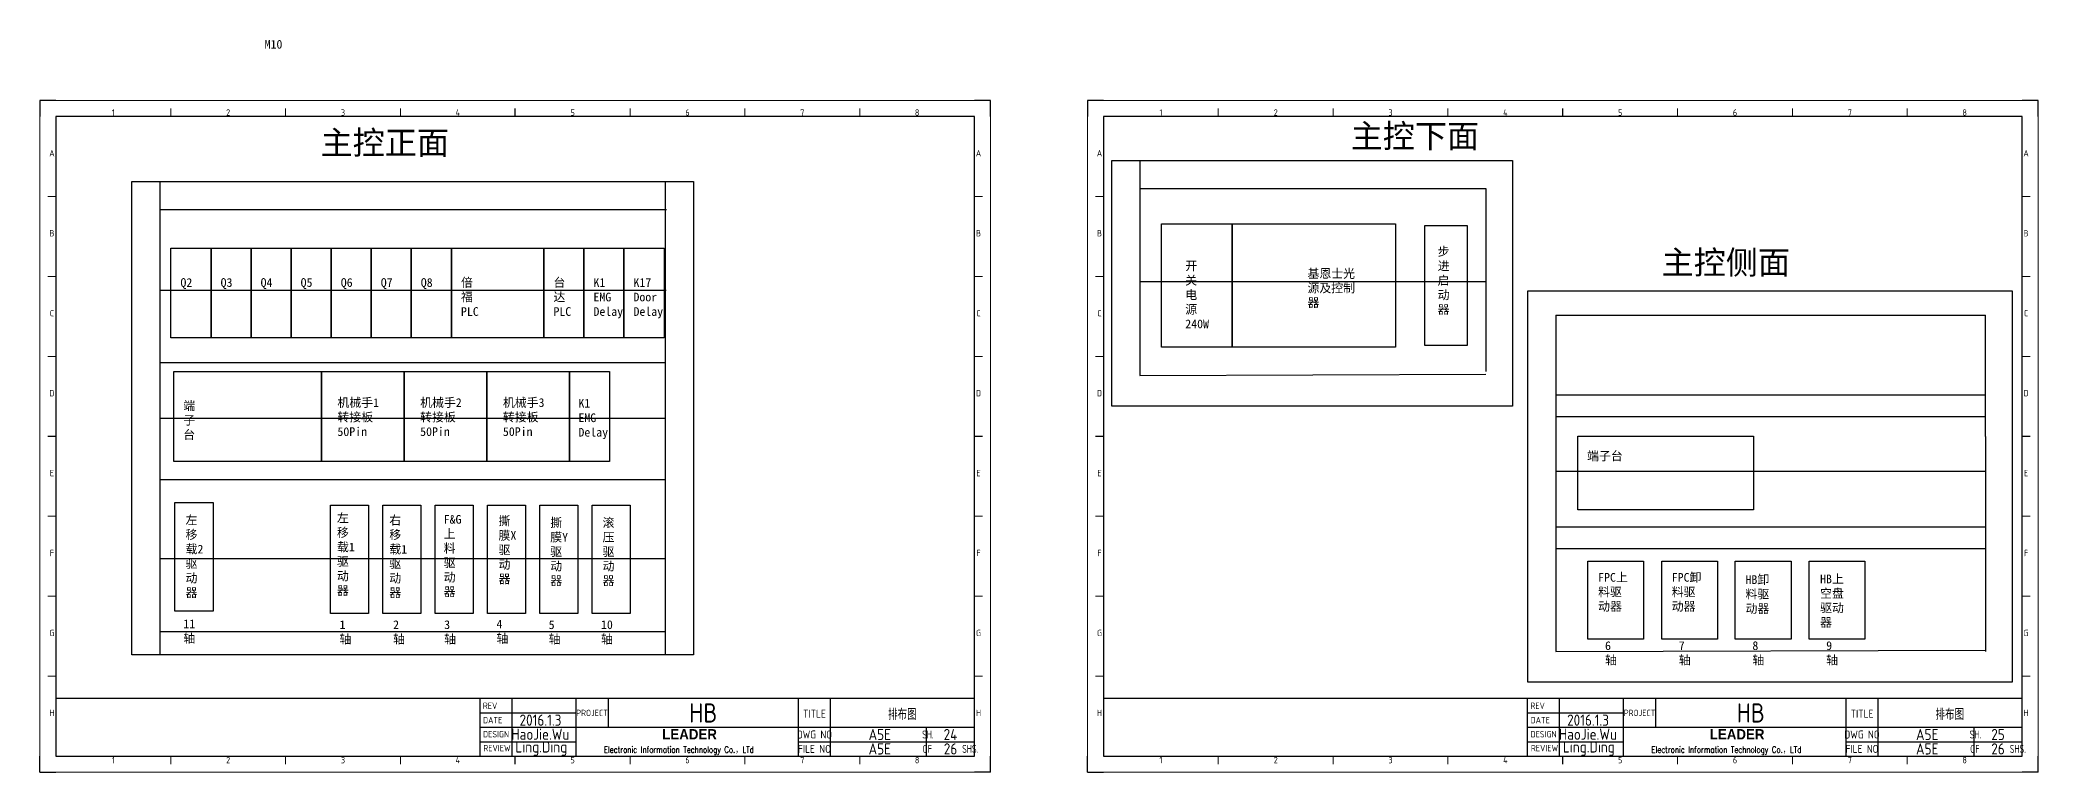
# Model space of a CAD drawing. Header units: millimetres. Extents: x -1699 to 15529, y -2130 to 61.
# Drawn here: x 13594 to 14842, y -2121 to -1663 of the extents above; entities that cross this region are included whole.
import ezdxf
from ezdxf.enums import TextEntityAlignment as Align

# ---------------------------------------------------------------- set-up
doc = ezdxf.new("R2010")
doc.units = ezdxf.units.MM
doc.header["$LTSCALE"] = 10
for name, color, linetype in [('AE_BOR', 1, 'Continuous'), ('SYMS', 7, 'Continuous'), ('图框_标题栏属性', 1, 'Continuous'), ('图框_标题栏文字', 6, 'Continuous')]:
    doc.layers.add(name, color=color, linetype=linetype)
doc.styles.add('ACGBTS', font='ISOCP.SHX')
doc.styles.add('CCFS', font='', dxfattribs={"height": 0.7})
doc.styles.get("Standard").update_dxf_attribs({"font": 'simplex.shx', "width": 0.8, "height": 1.625, "bigfont": 'spec_bar.shx'})
doc.styles.add('工程字', font='gbenor.shx', dxfattribs={"bigfont": 'gbcbig.shx'})
doc.styles.get('CCFS').set_extended_font_data('SimSun')

# ---------------------------------------------------------------- blocks, each defined once
blk = doc.blocks.new('Border')
for p, q in [((584, 410), (10, 410)), ((10, 410), (10, 10)), ((584, 10), (584, 410)), ((10, 10), (584, 10))]:
    blk.add_line(p, q)
at = {"layer": 'AE_BOR', "color": 1, "lineweight": 30}
for p, q in [((10, 420), (0, 420)), ((0, 420), (0, 410)), ((297, 410), (297, 415)), ((594, 420), (584, 420)), ((594, 410), (594, 420)), ((5, 210), (10, 210)), ((584, 210), (589, 210)), ((0, 0), (0, 10)), ((0, 0), (10, 0)), ((297, 5), (297, 10)), ((594, 0), (584, 0)), ((594, 0), (594, 10))]:
    blk.add_line(p, q, dxfattribs=at)
at = {"layer": 'AE_BOR', "color": 1, "lineweight": 15}
for p, q in [((0, 420), (594, 420)), ((0, 0), (0, 420)), ((81.75, 410), (81.75, 415)), ((153.5, 410), (153.5, 415)), ((225.25, 410), (225.25, 415)), ((368.75, 410), (368.75, 415)), ((440.5, 410), (440.5, 415)), ((512.25, 410), (512.25, 415)), ((594, 420), (594, 0)), ((10, 360), (5, 360)), ((589, 360), (584, 360)), ((10, 310), (5, 310)), ((589, 310), (584, 310)), ((10, 260), (5, 260)), ((589, 260), (584, 260)), ((10, 160), (5, 160)), ((589, 160), (584, 160)), ((10, 110), (5, 110)), ((589, 110), (584, 110)), ((10, 60), (5, 60)), ((589, 60), (584, 60)), ((594, 0), (0, 0)), ((81.75, 5), (81.75, 10)), ((153.5, 5), (153.5, 10)), ((225.25, 5), (225.25, 10)), ((368.75, 5), (368.75, 10)), ((440.5, 5), (440.5, 10)), ((512.25, 5), (512.25, 10))]:
    blk.add_line(p, q, dxfattribs=at)
at = {"layer": 'AE_BOR', "color": 1, "lineweight": 15, "style": 'ACGBTS'}
for s, p in [('1', (45.875, 412.5)), ('2', (117.625, 412.5)), ('3', (189.375, 412.5)), ('4', (261.125, 412.5)), ('5', (332.875, 412.5)), ('6', (404.625, 412.5)), ('7', (476.375, 412.5)), ('8', (548.125, 412.5)), ('A', (7.5, 387)), ('A', (586.5, 387)), ('B', (7.5, 337)), ('B', (586.5, 337)), ('C', (7.5, 287)), ('C', (586.5, 287)), ('D', (7.5, 237)), ('D', (586.5, 237)), ('E', (7.5, 187)), ('E', (586.5, 187)), ('F', (7.5, 137)), ('F', (586.5, 137)), ('G', (7.5, 87)), ('G', (586.5, 87)), ('H', (7.5, 37)), ('H', (586.5, 37)), ('1', (45.875, 7.5)), ('2', (117.625, 7.5)), ('3', (189.375, 7.5)), ('4', (261.125, 7.5)), ('5', (332.875, 7.5)), ('6', (404.625, 7.5)), ('7', (476.375, 7.5)), ('8', (548.125, 7.5))]:
    blk.add_text(s, height=4, dxfattribs=at).set_placement(p, align=Align.MIDDLE)
blk = doc.blocks.new('TITLE3')
for p, q in [((-309, 0), (-309, 36)), ((-309, 27), (-249, 27)), ((-289, 0), (-289, 36)), ((-249, 0), (-249, 36)), ((-249, 0), (-249, 36)), ((-249, 0), (-249, 36)), ((-229, 36), (-229, 27)), ((-229, 27), (-229, 18)), ((-110, 0), (-110, 36)), ((-90, 0), (-90, 36)), ((-309, 18), (-248, 18)), ((-249, 18), (0, 18)), ((-30, 0), (-30, 18)), ((-309, 9), (-249, 9)), ((-289, 4.2), (-289, 4.2)), ((-289, 4.2), (-289, 4.2)), ((-110, 9), (0, 9))]:
    blk.add_line(p, q)
blk.add_lwpolyline([(-309, 36), (-574, 36), (-574, 0), (-309, 0)], close=True)
blk.add_lwpolyline([(-309, 0), (0, 0), (0, 36), (-309, 36)])
at = {"insert": (-248, 16.9), "char_height": 5, "attachment_point": 1}
blk.add_mtext_dynamic_manual_height_columns('\\pi52.854;{\\fArial Black|b0|i0|c0|p34;\\H1.3x;LEADER\\Fsimplex,spec_bar|c134;\\H1.0769x; }\\P\\pi16.37;{\\H0.8x;Electronic Information Technology Co.\\fSimSun|b0|i0|c134|p2;，\\Fsimplex,spec_bar|c134;LTd}', width=138.015, gutter_width=8.12, heights=[69.9], dxfattribs=at)
at = {"layer": '图框_标题栏属性', "style": '工程字'}
for tag, height, p in [('版本', 7, (-271.2, 31.5)), ('日期', 7, (-271.2, 22.5)), ('项目', 12, (-169.5, 27)), ('名称', 7, (-45.2, 26.5)), ('制图', 7, (-271.3, 13.7)), ('文件', 7, (-59.3, 13.5)), ('页数', 7, (-16.3, 13.5)), ('审核', 7, (-270.7, 4.7)), ('图号', 7, (-59.3, 4.5)), ('总数', 7, (-16.3, 4.5))]:
    blk.add_attdef(tag, text='', height=height, dxfattribs=at).set_placement(p, align=Align.MIDDLE)
at = {"layer": '图框_标题栏文字', "style": '工程字'}
for s, height, p in [('REV', 4, (-302.7, 31.5)), ('PROJECT', 4, (-239, 27)), ('TITLE', 5, (-100, 26.5)), ('DATE', 4, (-301.1, 22.5)), ('DESIGN', 4, (-299, 13.7)), ('DWG NO', 5, (-100, 13.5)), ('REVIEW', 4, (-298.4, 5)), ('FILE NO', 5, (-100, 4.5))]:
    blk.add_text(s, height=height, dxfattribs=at).set_placement(p, align=Align.MIDDLE_CENTER)
at = {"layer": '图框_标题栏文字', "style": '工程字', "width": 0.8}
for s, p in [('SH.            ', (-15, 13.5)), ('OF        SHS.', (-15, 4.5))]:
    blk.add_text(s, height=5, dxfattribs=at).set_placement(p, align=Align.MIDDLE_CENTER)

msp = doc.modelspace()

# ---------------------------------------------------------------- linework, layer by layer
for p, q in [((14280.9, -1739), (14280.9, -1873.4)), ((13668.6, -1752), (13668.6, -2048.1)), ((13984.4, -1752), (13984.4, -2048.1)), ((14280.9, -1756.5), (14497.1, -1756.5)), ((14497.1, -1756.5), (14497.1, -1870.8)), ((13668.6, -1769.5), (13985.2, -1769.5)), ((13668.6, -1819.9), (13985, -1819.9)), ((14280.9, -1814.6), (14497.1, -1814.6)), ((14540.9, -1835.7), (14809.3, -1835.7)), ((14540.9, -1835.7), (14540.9, -1919.7)), ((14809.3, -1911.5), (14809.3, -1835.7)), ((13668.6, -1865.2), (13984.2, -1865.2)), ((14540.9, -1885.5), (14809.3, -1885.5)), ((14540.9, -1899.1), (14809.3, -1899.1)), ((14540.9, -1911.5), (14540.9, -2046)), ((14809.3, -1911.5), (14809.3, -2046)), ((14540.9, -1933.2), (14809.3, -1933.2)), ((13668.6, -1938.4), (13984.4, -1938.4)), ((14540.9, -1968), (14809.3, -1968)), ((14540.9, -1981.6), (14809.3, -1981.6))]:
    msp.add_line(p, q)
for points in [[(14263.4, -1739), (14513.8, -1739), (14513.8, -1892.6), (14263.4, -1892.6)], [(13651.1, -1752), (14001.9, -1752), (14001.9, -2048.1), (13651.1, -2048.1)], [(14294.4, -1778.6), (14338.7, -1778.6), (14338.7, -1855.6), (14294.4, -1855.6)], [(14338.7, -1778.6), (14440.6, -1778.6), (14440.6, -1855.6), (14338.7, -1855.6)], [(14459, -1779.6), (14485.5, -1779.6), (14485.5, -1854.7), (14459, -1854.7)], [(13675.4, -1793.8), (13700.5, -1793.8), (13700.5, -1849.9), (13675.4, -1849.9)], [(13700.5, -1793.8), (13725.5, -1793.8), (13725.5, -1849.9), (13700.5, -1849.9)], [(13725.5, -1793.8), (13750.5, -1793.8), (13750.5, -1849.9), (13725.5, -1849.9)], [(13750.5, -1793.8), (13775.6, -1793.8), (13775.6, -1849.9), (13750.5, -1849.9)], [(13775.6, -1793.8), (13800.6, -1793.8), (13800.6, -1849.9), (13775.6, -1849.9)], [(13800.6, -1793.8), (13825.6, -1793.8), (13825.6, -1849.9), (13800.6, -1849.9)], [(13825.6, -1793.8), (13850.7, -1793.8), (13850.7, -1849.9), (13825.6, -1849.9)], [(13850.7, -1793.8), (13908.5, -1793.8), (13908.5, -1849.9), (13850.7, -1849.9)], [(13908.5, -1793.8), (13933.5, -1793.8), (13933.5, -1849.9), (13908.5, -1849.9)], [(13933.5, -1793.8), (13958.5, -1793.8), (13958.5, -1849.9), (13933.5, -1849.9)], [(13958.5, -1793.8), (13983.6, -1793.8), (13983.6, -1849.9), (13958.5, -1849.9)], [(14523.4, -1820.5), (14826, -1820.5), (14826, -2065.1), (14523.4, -2065.1)], [(13677.2, -1870.9), (13769.5, -1870.9), (13769.5, -1927.1), (13677.2, -1927.1)], [(13769.5, -1870.9), (13821.2, -1870.9), (13821.2, -1927.1), (13769.5, -1927.1)], [(13821.2, -1870.9), (13872.9, -1870.9), (13872.9, -1927.1), (13821.2, -1927.1)], [(13872.9, -1870.9), (13924.5, -1870.9), (13924.5, -1927.1), (13872.9, -1927.1)], [(13924.5, -1870.9), (13949.6, -1870.9), (13949.6, -1927.1), (13924.5, -1927.1)], [(14554.7, -1911.3), (14664.3, -1911.3), (14664.3, -1957.3), (14554.7, -1957.3)], [(13677.9, -1952.8), (13701.8, -1952.8), (13701.8, -2020.7), (13677.9, -2020.7)], [(13775.2, -1954.4), (13799, -1954.4), (13799, -2022.2), (13775.2, -2022.2)], [(13807.9, -1954.4), (13831.7, -1954.4), (13831.7, -2022.2), (13807.9, -2022.2)], [(13807.9, -1954.4), (13831.7, -1954.4), (13831.7, -2022.2), (13807.9, -2022.2)], [(13840.5, -1954.4), (13864.4, -1954.4), (13864.4, -2022.2), (13840.5, -2022.2)], [(13840.5, -1954.4), (13864.4, -1954.4), (13864.4, -2022.2), (13840.5, -2022.2)], [(13873.2, -1954.4), (13897.1, -1954.4), (13897.1, -2022.2), (13873.2, -2022.2)], [(13873.2, -1954.4), (13897.1, -1954.4), (13897.1, -2022.2), (13873.2, -2022.2)], [(13905.9, -1954.4), (13929.8, -1954.4), (13929.8, -2022.2), (13905.9, -2022.2)], [(13938.6, -1954.4), (13962.4, -1954.4), (13962.4, -2022.2), (13938.6, -2022.2)], [(14560.9, -1989.4), (14595.7, -1989.4), (14595.7, -2038.2), (14560.9, -2038.2)], [(14607, -1989.4), (14641.8, -1989.4), (14641.8, -2038.2), (14607, -2038.2)], [(14653, -1989.4), (14687.9, -1989.4), (14687.9, -2038.2), (14653, -2038.2)], [(14699.1, -1989.4), (14733.9, -1989.4), (14733.9, -2038.2), (14699.1, -2038.2)]]:
    msp.add_lwpolyline(points, close=True)
at = {"layer": 'SYMS'}
for p, q in [((14280.9, -1873.4), (14497.1, -1872.6)), ((13668.6, -1900.1), (13984.4, -1900.1)), ((13668.6, -1987.8), (13984.4, -1987.8)), ((13668.6, -2033.5), (13984.4, -2033.5)), ((14540.9, -2046), (14809.3, -2045.1))]:
    msp.add_line(p, q, dxfattribs=at)

# ---------------------------------------------------------------- block references
ref = msp.add_blockref('TITLE3', (14177.6, -2111.4))
ref.add_attrib('总数', '26', dxfattribs={"layer": '图框_标题栏属性', "height": 7, "style": '工程字'}).set_placement((14162.6, -2106.9), align=Align.MIDDLE)
ref.add_attrib('页数', '24', dxfattribs={"layer": '图框_标题栏属性', "height": 7, "style": '工程字'}).set_placement((14162.6, -2097.9), align=Align.MIDDLE)
ref.add_attrib('文件', 'A5E', dxfattribs={"layer": '图框_标题栏属性', "height": 7, "style": '工程字'}).set_placement((14118.4, -2097.9), align=Align.MIDDLE)
ref.add_attrib('图号', 'A5E', dxfattribs={"layer": '图框_标题栏属性', "height": 7, "style": '工程字'}).set_placement((14118.4, -2106.9), align=Align.MIDDLE)
ref.add_attrib('名称', '排布图', dxfattribs={"layer": '图框_标题栏属性', "height": 7, "style": '工程字'}).set_placement((14132.5, -2084.9), align=Align.MIDDLE)
ref.add_attrib('项目', 'HB', dxfattribs={"layer": '图框_标题栏属性', "height": 12, "style": '工程字'}).set_placement((14008.1, -2084.4), align=Align.MIDDLE)
ref.add_attrib('审核', 'Ling.Ding', dxfattribs={"layer": '图框_标题栏属性', "height": 7, "style": '工程字'}).set_placement((13906.9, -2106.7), align=Align.MIDDLE)
ref.add_attrib('制图', 'HaoJie.Wu', dxfattribs={"layer": '图框_标题栏属性', "height": 7, "style": '工程字'}).set_placement((13906.3, -2097.7), align=Align.MIDDLE)
ref.add_attrib('日期', '2016.1.3', dxfattribs={"layer": '图框_标题栏属性', "height": 7, "style": '工程字'}).set_placement((13906.4, -2088.9), align=Align.MIDDLE)
ref = msp.add_blockref('TITLE3', (14832.2, -2111.4))
ref.add_attrib('总数', '26', dxfattribs={"layer": '图框_标题栏属性', "height": 7, "style": '工程字'}).set_placement((14817.2, -2106.9), align=Align.MIDDLE)
ref.add_attrib('页数', '25', dxfattribs={"layer": '图框_标题栏属性', "height": 7, "style": '工程字'}).set_placement((14817.2, -2097.9), align=Align.MIDDLE)
ref.add_attrib('文件', 'A5E', dxfattribs={"layer": '图框_标题栏属性', "height": 7, "style": '工程字'}).set_placement((14772.9, -2097.9), align=Align.MIDDLE)
ref.add_attrib('图号', 'A5E', dxfattribs={"layer": '图框_标题栏属性', "height": 7, "style": '工程字'}).set_placement((14772.9, -2106.9), align=Align.MIDDLE)
ref.add_attrib('名称', '排布图', dxfattribs={"layer": '图框_标题栏属性', "height": 7, "style": '工程字'}).set_placement((14787, -2084.9), align=Align.MIDDLE)
ref.add_attrib('项目', 'HB', dxfattribs={"layer": '图框_标题栏属性', "height": 12, "style": '工程字'}).set_placement((14662.7, -2084.4), align=Align.MIDDLE)
ref.add_attrib('审核', 'Ling.Ding', dxfattribs={"layer": '图框_标题栏属性', "height": 7, "style": '工程字'}).set_placement((14561.5, -2106.7), align=Align.MIDDLE)
ref.add_attrib('制图', 'HaoJie.Wu', dxfattribs={"layer": '图框_标题栏属性', "height": 7, "style": '工程字'}).set_placement((14560.9, -2097.7), align=Align.MIDDLE)
ref.add_attrib('日期', '2016.1.3', dxfattribs={"layer": '图框_标题栏属性', "height": 7, "style": '工程字'}).set_placement((14561, -2088.9), align=Align.MIDDLE)
at = {"layer": 'AE_BOR'}
for p in [(13593.6, -2121.4), (14248.2, -2121.4)]:
    msp.add_blockref('Border', p, dxfattribs=at)

# ---------------------------------------------------------------- texts
at = {"char_height": 14.7, "attachment_point": 1, "style": 'CCFS'}
for s, insert in [('主控正面', (13769, -1720.4)), ('主控下面', (14412.7, -1716.2)), ('主控侧面', (14607, -1795.3))]:
    msp.add_mtext_dynamic_manual_height_columns(s, width=126.368, gutter_width=3.5, heights=[0], dxfattribs=dict(at, insert=insert))
at = {"layer": 'SYMS', "attachment_point": 1, "style": 'CCFS'}
for s, width, insert, char_height in [('M10', 9.945, (13734, -1663.5), 5.44), ('步进启动器', 12.338, (14467, -1793.1), 5.44), ('开关电源240W', 9.945, (14309.3, -1802.1), 5.44), ('基恩士光源及控制器', 30.449, (14385.7, -1806.9), 5.44), ('Q2', 9.945, (13681.4, -1812.5), 5.44), ('Q3', 9.945, (13706.5, -1812.5), 5.44), ('Q4', 9.945, (13731.5, -1812.5), 5.44), ('Q5', 9.945, (13756.5, -1812.5), 5.44), ('Q6', 9.945, (13781.6, -1812.5), 5.44), ('Q7', 9.945, (13806.6, -1812.5), 5.44), ('Q8', 9.945, (13831.6, -1812.5), 5.44), ('倍福PLC', 9.945, (13856.7, -1812.5), 5.44), ('台达PLC', 9.945, (13914.5, -1812.5), 5.44), ('K1\\PEMG\\PDelay', 9.945, (13939.5, -1812.5), 5.44), ('K17\\PDoor\\PDelay', 9.945, (13964.5, -1812.5), 5.44), ('端子台', 9.945, (13683.2, -1889.6), 5.44), ('机械手1转接板50Pin', 31.173, (13779.5, -1887.6), 5.443), ('机械手2转接板50Pin', 31.173, (13831.2, -1887.6), 5.443), ('机械手3转接板50Pin', 31.173, (13882.9, -1887.6), 5.443), ('K1\\PEMG\\PDelay', 9.945, (13930.1, -1888), 5.44), ('端子台', 65.699, (14560.4, -1921), 5.44), ('左移载1驱动器', 13.496, (13779.2, -1959.8), 5.44), ('左移载2驱动器', 13.496, (13684.6, -1961.1), 5.44), ('右移载1驱动器', 13.496, (13811.9, -1961.2), 5.44), ('F&G上料驱动器', 13.496, (13845.9, -1960.6), 5.44), ('撕膜X驱动器', 13.496, (13880.2, -1961.6), 5.44), ('撕膜Y驱动器', 13.496, (13912.5, -1962.7), 5.44), ('滚压驱动器', 13.496, (13945.2, -1962.7), 5.44), ('FPC上料驱动器', 21.661, (14567.3, -1996.9), 5.44), ('FPC卸料驱动器', 21.661, (14613.3, -1996.9), 5.44), ('HB卸料驱动器', 21.661, (14659.4, -1998.3), 5.44), ('HB上空盘驱动器', 21.661, (14706, -1997.9), 5.44), ('11轴', 13.496, (13683.2, -2026), 5.44), ('1\\P轴', 13.496, (13780.8, -2026.5), 5.44), ('2\\P轴', 13.496, (13814.3, -2026.5), 5.44), ('3\\P轴', 13.496, (13846.2, -2026.5), 5.44), ('4\\P轴', 13.496, (13878.9, -2026.1), 5.44), ('5\\P轴', 13.496, (13911.5, -2026.5), 5.44), ('10\\P轴', 13.496, (13944.2, -2026.5), 5.44), ('6\\P轴', 13.496, (14571.6, -2039.6), 5.44), ('7\\P轴', 13.496, (14617.7, -2039.6), 5.44), ('8\\P轴', 13.496, (14663.7, -2039.6), 5.44), ('9\\P轴', 13.496, (14709.8, -2039.6), 5.44)]:
    msp.add_mtext_dynamic_manual_height_columns(s, width=width, gutter_width=3.5, heights=[0], dxfattribs=dict(at, insert=insert, char_height=char_height))

doc.saveas('drawing.dxf')
